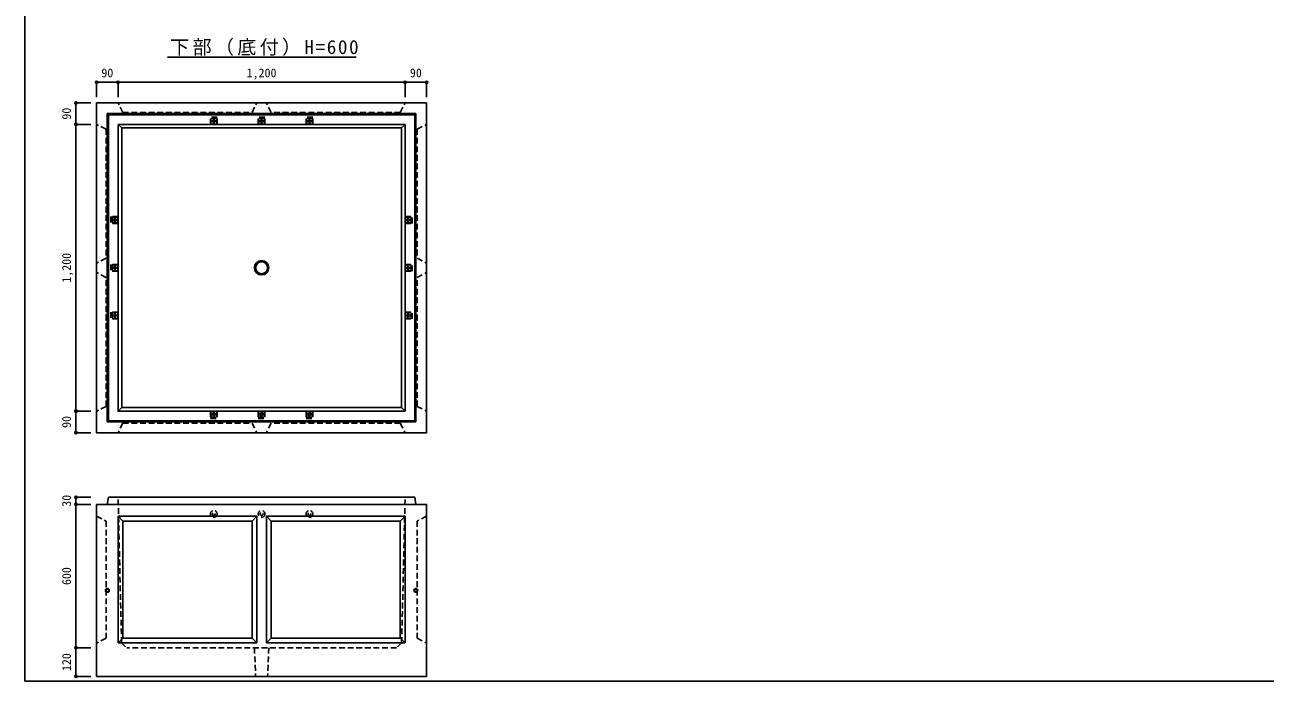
# Model space of a CAD drawing. Units: millimetres at full size, sheet at 1:20. Extents: x -3925 to 3915, y -2795 to 2605.
# Drawn here: x -3925 to 1261, y -2795 to -48 of the extents above; entities that cross this region are included whole.
import ezdxf
from ezdxf.enums import TextEntityAlignment as Align

# ---------------------------------------------------------------- set-up
doc = ezdxf.new("R2010")
doc.units = ezdxf.units.MM
doc.header["$LTSCALE"] = 20
doc.header["$PDMODE"] = 32
doc.header["$PDSIZE"] = 10
doc.linetypes.add('DASHED1', pattern=[1.8, 1.2, -0.6])
for name, color, linetype in [('0-1_躯体', 3, 'DASHED1'), ('0-3_建具', 7, 'Continuous'), ('F-0_F-0ﾚｲﾔ', 2, 'Continuous')]:
    doc.layers.add(name, color=color, linetype=linetype)
doc.styles.add('ＭＳ ゴシック', font='')
doc.styles.get('ＭＳ ゴシック').set_extended_font_data('MS Gothic')

msp = doc.modelspace()

# ---------------------------------------------------------------- linework, layer by layer
at = {"layer": '0-1_躯体', "linetype": 'Continuous'}
for p, q in [((-3625.33, -375.26), (-3625.33, -1755.26)), ((-3625.33, -375.26), (-2245.33, -375.26)), ((-2245.33, -375.26), (-2245.33, -1755.26)), ((-3580.33, -420.26), (-3580.33, -1710.26)), ((-3580.33, -420.26), (-2290.33, -420.26)), ((-3535.33, -465.26), (-2335.33, -465.26)), ((-3535.33, -465.26), (-3520.33, -480.26)), ((-2335.33, -465.26), (-2350.33, -480.26)), ((-2335.33, -465.26), (-2335.33, -1665.26)), ((-2290.33, -420.26), (-2290.33, -1710.26)), ((-3520.33, -480.26), (-2350.33, -480.26)), ((-2350.33, -480.26), (-2350.33, -1650.26)), ((-3520.33, -1650.26), (-3535.33, -1665.26)), ((-2350.33, -1650.26), (-2335.33, -1665.26)), ((-3575.33, -1705.26), (-3580.33, -1710.26)), ((-3580.33, -1710.26), (-2290.33, -1710.26)), ((-3625.33, -1755.26), (-2245.33, -1755.26)), ((-3625.33, -2055.26), (-3625.33, -2775.26)), ((-3575.33, -2025.26), (-3580.33, -2055.26)), ((-3535.33, -2105.26), (-3515.33, -2125.26)), ((-3535.33, -2105.26), (-2955.33, -2105.26)), ((-3535.33, -2105.26), (-3535.33, -2635.26)), ((-3515.33, -2125.26), (-2975.33, -2125.26)), ((-3515.33, -2125.26), (-3515.33, -2615.26)), ((-2955.33, -2105.26), (-2975.33, -2125.26)), ((-2975.33, -2125.26), (-2975.33, -2615.26)), ((-2955.33, -2105.26), (-2955.33, -2635.26)), ((-2915.33, -2105.26), (-2895.33, -2125.26)), ((-2915.33, -2105.26), (-2335.33, -2105.26)), ((-2915.33, -2105.26), (-2915.33, -2635.26)), ((-2895.33, -2125.26), (-2355.33, -2125.26)), ((-2895.33, -2125.26), (-2895.33, -2615.26)), ((-2335.33, -2105.26), (-2355.33, -2125.26)), ((-2355.33, -2125.26), (-2355.33, -2615.26)), ((-2335.33, -2105.26), (-2335.33, -2635.26)), ((-3515.33, -2615.26), (-3535.33, -2635.26)), ((-3535.33, -2635.26), (-2955.33, -2635.26)), ((-3515.33, -2615.26), (-2975.33, -2615.26)), ((-2975.33, -2615.26), (-2955.33, -2635.26)), ((-2895.33, -2615.26), (-2915.33, -2635.26)), ((-2915.33, -2635.26), (-2335.33, -2635.26)), ((-2895.33, -2615.26), (-2355.33, -2615.26)), ((-2355.33, -2615.26), (-2335.33, -2635.26)), ((-3625.33, -2775.26), (-2245.33, -2775.26))]:
    msp.add_line(p, q, dxfattribs=at)
at = {"layer": '0-1_躯体'}
for p, q in [((-3515.33, -415.26), (-3535.33, -375.26)), ((-2975.33, -415.26), (-2955.33, -375.26)), ((-2355.33, -415.26), (-2335.33, -375.26)), ((-3585.33, -485.26), (-3625.33, -465.26)), ((-3515.33, -415.26), (-2975.33, -415.26)), ((-3121.33, -435.26), (-3149.33, -435.26)), ((-3149.33, -465.26), (-3149.33, -435.26)), ((-3121.33, -440.26), (-3149.33, -440.26)), ((-3121.33, -463.76), (-3149.33, -463.76)), ((-3136.83, -453.51), (-3147.83, -453.51)), ((-3147.83, -463.76), (-3147.83, -453.51)), ((-3136.83, -450.51), (-3136.83, -440.26)), ((-3136.83, -463.76), (-3136.83, -453.51)), ((-3133.83, -450.51), (-3133.83, -440.26)), ((-3122.83, -450.51), (-3133.83, -450.51)), ((-3133.83, -463.76), (-3133.83, -453.51)), ((-3122.83, -450.51), (-3122.83, -440.26)), ((-3121.33, -465.26), (-3121.33, -435.26)), ((-2921.33, -435.26), (-2949.33, -435.26)), ((-2949.33, -465.26), (-2949.33, -435.26)), ((-2921.33, -440.26), (-2949.33, -440.26)), ((-2921.33, -463.76), (-2949.33, -463.76)), ((-2936.83, -453.51), (-2947.83, -453.51)), ((-2947.83, -463.76), (-2947.83, -453.51)), ((-2936.83, -450.51), (-2936.83, -440.26)), ((-2936.83, -463.76), (-2936.83, -453.51)), ((-2933.83, -450.51), (-2933.83, -440.26)), ((-2922.83, -450.51), (-2933.83, -450.51)), ((-2933.83, -463.76), (-2933.83, -453.51)), ((-2922.83, -450.51), (-2922.83, -440.26)), ((-2921.33, -465.26), (-2921.33, -435.26)), ((-2721.33, -435.26), (-2749.33, -435.26)), ((-2749.33, -465.26), (-2749.33, -435.26)), ((-2721.33, -440.26), (-2749.33, -440.26)), ((-2721.33, -463.76), (-2749.33, -463.76)), ((-2736.83, -453.51), (-2747.83, -453.51)), ((-2747.83, -463.76), (-2747.83, -453.51)), ((-2736.83, -450.51), (-2736.83, -440.26)), ((-2736.83, -463.76), (-2736.83, -453.51)), ((-2733.83, -450.51), (-2733.83, -440.26)), ((-2722.83, -450.51), (-2733.83, -450.51)), ((-2733.83, -463.76), (-2733.83, -453.51)), ((-2722.83, -450.51), (-2722.83, -440.26)), ((-2721.33, -465.26), (-2721.33, -435.26)), ((-2285.33, -485.26), (-2245.33, -465.26)), ((-2285.33, -485.26), (-2285.33, -1025.26)), ((-3565.33, -851.26), (-3565.33, -879.26)), ((-3535.33, -851.26), (-3565.33, -851.26)), ((-3535.33, -879.26), (-3565.33, -879.26)), ((-3560.33, -851.26), (-3560.33, -879.26)), ((-3550.08, -852.76), (-3560.33, -852.76)), ((-3550.08, -863.76), (-3560.33, -863.76)), ((-3550.08, -866.76), (-3560.33, -866.76)), ((-3550.08, -852.76), (-3550.08, -863.76)), ((-3536.83, -863.76), (-3547.08, -863.76)), ((-3536.83, -866.76), (-3547.08, -866.76)), ((-3547.08, -866.76), (-3547.08, -877.76)), ((-3536.83, -877.76), (-3547.08, -877.76)), ((-3536.83, -851.26), (-3536.83, -879.26)), ((-2335.33, -851.26), (-2305.33, -851.26)), ((-2335.33, -879.26), (-2305.33, -879.26)), ((-2333.83, -879.26), (-2333.83, -851.26)), ((-2333.83, -852.76), (-2323.58, -852.76)), ((-2333.83, -863.76), (-2323.58, -863.76)), ((-2333.83, -866.76), (-2323.58, -866.76)), ((-2323.58, -863.76), (-2323.58, -852.76)), ((-2320.58, -863.76), (-2310.33, -863.76)), ((-2320.58, -866.76), (-2310.33, -866.76)), ((-2320.58, -877.76), (-2320.58, -866.76)), ((-2320.58, -877.76), (-2310.33, -877.76)), ((-2310.33, -879.26), (-2310.33, -851.26)), ((-2305.33, -879.26), (-2305.33, -851.26)), ((-2285.33, -1025.26), (-2245.33, -1045.26)), ((-3585.33, -1105.26), (-3625.33, -1085.26)), ((-3565.33, -1051.26), (-3565.33, -1079.26)), ((-3535.33, -1051.26), (-3565.33, -1051.26)), ((-3535.33, -1079.26), (-3565.33, -1079.26)), ((-3560.33, -1051.26), (-3560.33, -1079.26)), ((-3550.08, -1052.76), (-3560.33, -1052.76)), ((-3550.08, -1063.76), (-3560.33, -1063.76)), ((-3550.08, -1066.76), (-3560.33, -1066.76)), ((-3550.08, -1052.76), (-3550.08, -1063.76)), ((-3536.83, -1063.76), (-3547.08, -1063.76)), ((-3536.83, -1066.76), (-3547.08, -1066.76)), ((-3547.08, -1066.76), (-3547.08, -1077.76)), ((-3536.83, -1077.76), (-3547.08, -1077.76)), ((-3536.83, -1051.26), (-3536.83, -1079.26)), ((-2335.33, -1051.26), (-2305.33, -1051.26)), ((-2335.33, -1079.26), (-2305.33, -1079.26)), ((-2333.83, -1079.26), (-2333.83, -1051.26)), ((-2333.83, -1052.76), (-2323.58, -1052.76)), ((-2333.83, -1063.76), (-2323.58, -1063.76)), ((-2333.83, -1066.76), (-2323.58, -1066.76)), ((-2323.58, -1063.76), (-2323.58, -1052.76)), ((-2320.58, -1063.76), (-2310.33, -1063.76)), ((-2320.58, -1066.76), (-2310.33, -1066.76)), ((-2320.58, -1077.76), (-2320.58, -1066.76)), ((-2320.58, -1077.76), (-2310.33, -1077.76)), ((-2310.33, -1079.26), (-2310.33, -1051.26)), ((-2305.33, -1079.26), (-2305.33, -1051.26)), ((-3585.33, -1645.26), (-3585.33, -1105.26)), ((-3565.33, -1251.26), (-3565.33, -1279.26)), ((-3535.33, -1251.26), (-3565.33, -1251.26)), ((-3535.33, -1279.26), (-3565.33, -1279.26)), ((-3560.33, -1251.26), (-3560.33, -1279.26)), ((-3550.08, -1252.76), (-3560.33, -1252.76)), ((-3550.08, -1263.76), (-3560.33, -1263.76)), ((-3550.08, -1266.76), (-3560.33, -1266.76)), ((-3550.08, -1252.76), (-3550.08, -1263.76)), ((-3536.83, -1263.76), (-3547.08, -1263.76)), ((-3536.83, -1266.76), (-3547.08, -1266.76)), ((-3547.08, -1266.76), (-3547.08, -1277.76)), ((-3536.83, -1277.76), (-3547.08, -1277.76)), ((-3536.83, -1251.26), (-3536.83, -1279.26)), ((-2335.33, -1251.26), (-2305.33, -1251.26)), ((-2335.33, -1279.26), (-2305.33, -1279.26)), ((-2333.83, -1279.26), (-2333.83, -1251.26)), ((-2333.83, -1252.76), (-2323.58, -1252.76)), ((-2333.83, -1263.76), (-2323.58, -1263.76)), ((-2333.83, -1266.76), (-2323.58, -1266.76)), ((-2323.58, -1263.76), (-2323.58, -1252.76)), ((-2320.58, -1263.76), (-2310.33, -1263.76)), ((-2320.58, -1266.76), (-2310.33, -1266.76)), ((-2320.58, -1277.76), (-2320.58, -1266.76)), ((-2320.58, -1277.76), (-2310.33, -1277.76)), ((-2310.33, -1279.26), (-2310.33, -1251.26)), ((-2305.33, -1279.26), (-2305.33, -1251.26)), ((-3585.33, -1645.26), (-3625.33, -1665.26)), ((-2285.33, -1645.26), (-2245.33, -1665.26)), ((-3149.33, -1665.26), (-3149.33, -1695.26)), ((-3149.33, -1666.76), (-3121.33, -1666.76)), ((-3149.33, -1690.26), (-3121.33, -1690.26)), ((-3149.33, -1695.26), (-3121.33, -1695.26)), ((-3147.83, -1680.01), (-3147.83, -1690.26)), ((-3147.83, -1680.01), (-3136.83, -1680.01)), ((-3136.83, -1666.76), (-3136.83, -1677.01)), ((-3136.83, -1680.01), (-3136.83, -1690.26)), ((-3133.83, -1666.76), (-3133.83, -1677.01)), ((-3133.83, -1677.01), (-3122.83, -1677.01)), ((-3133.83, -1680.01), (-3133.83, -1690.26)), ((-3122.83, -1666.76), (-3122.83, -1677.01)), ((-3121.33, -1665.26), (-3121.33, -1695.26)), ((-2949.33, -1665.26), (-2949.33, -1695.26)), ((-2949.33, -1666.76), (-2921.33, -1666.76)), ((-2949.33, -1690.26), (-2921.33, -1690.26)), ((-2949.33, -1695.26), (-2921.33, -1695.26)), ((-2947.83, -1680.01), (-2947.83, -1690.26)), ((-2947.83, -1680.01), (-2936.83, -1680.01)), ((-2936.83, -1666.76), (-2936.83, -1677.01)), ((-2936.83, -1680.01), (-2936.83, -1690.26)), ((-2933.83, -1666.76), (-2933.83, -1677.01)), ((-2933.83, -1677.01), (-2922.83, -1677.01)), ((-2933.83, -1680.01), (-2933.83, -1690.26)), ((-2922.83, -1666.76), (-2922.83, -1677.01)), ((-2921.33, -1665.26), (-2921.33, -1695.26)), ((-2749.33, -1665.26), (-2749.33, -1695.26)), ((-2749.33, -1666.76), (-2721.33, -1666.76)), ((-2749.33, -1690.26), (-2721.33, -1690.26)), ((-2749.33, -1695.26), (-2721.33, -1695.26)), ((-2747.83, -1680.01), (-2747.83, -1690.26)), ((-2747.83, -1680.01), (-2736.83, -1680.01)), ((-2736.83, -1666.76), (-2736.83, -1677.01)), ((-2736.83, -1680.01), (-2736.83, -1690.26)), ((-2733.83, -1666.76), (-2733.83, -1677.01)), ((-2733.83, -1677.01), (-2722.83, -1677.01)), ((-2733.83, -1680.01), (-2733.83, -1690.26)), ((-2722.83, -1666.76), (-2722.83, -1677.01)), ((-2721.33, -1665.26), (-2721.33, -1695.26)), ((-3515.33, -1715.26), (-3535.33, -1755.26)), ((-2895.33, -1715.26), (-2915.33, -1755.26)), ((-2355.33, -1715.26), (-2895.33, -1715.26)), ((-2355.33, -1715.26), (-2335.33, -1755.26)), ((-3520.83, -2634.31), (-3535.33, -2025.26)), ((-2349.83, -2634.31), (-2335.33, -2025.26)), ((-3625.33, -2105.26), (-3585.33, -2125.26)), ((-3585.33, -2125.26), (-3585.33, -2615.26)), ((-2245.33, -2105.26), (-2285.33, -2125.26)), ((-2285.33, -2125.26), (-2285.33, -2615.26)), ((-3585.33, -2615.26), (-3625.33, -2635.26)), ((-3520.83, -2634.31), (-3499.37, -2655.26)), ((-2349.83, -2634.31), (-2371.3, -2655.26)), ((-2285.33, -2615.26), (-2245.33, -2635.26)), ((-2371.3, -2655.26), (-3499.37, -2655.26)), ((-2965.33, -2655.26), (-2960.33, -2775.26)), ((-2905.33, -2655.26), (-2910.33, -2775.26))]:
    msp.add_line(p, q, dxfattribs=at)
for points in [[(-2355.33, -415.26), (-2895.33, -415.26), (-2915.33, -375.26)], [(-3136.83, -450.51), (-3147.83, -450.51), (-3147.83, -440.26)], [(-3122.83, -463.76), (-3122.83, -453.51), (-3133.83, -453.51)], [(-2936.83, -450.51), (-2947.83, -450.51), (-2947.83, -440.26)], [(-2922.83, -463.76), (-2922.83, -453.51), (-2933.83, -453.51)], [(-2736.83, -450.51), (-2747.83, -450.51), (-2747.83, -440.26)], [(-2722.83, -463.76), (-2722.83, -453.51), (-2733.83, -453.51)], [(-3585.33, -485.26), (-3585.33, -1025.26), (-3625.33, -1045.26)], [(-3550.08, -866.76), (-3550.08, -877.76), (-3560.33, -877.76)], [(-3536.83, -852.76), (-3547.08, -852.76), (-3547.08, -863.76)], [(-2333.83, -877.76), (-2323.58, -877.76), (-2323.58, -866.76)], [(-2320.58, -863.76), (-2320.58, -852.76), (-2310.33, -852.76)], [(-3550.08, -1066.76), (-3550.08, -1077.76), (-3560.33, -1077.76)], [(-3536.83, -1052.76), (-3547.08, -1052.76), (-3547.08, -1063.76)], [(-2333.83, -1077.76), (-2323.58, -1077.76), (-2323.58, -1066.76)], [(-2320.58, -1063.76), (-2320.58, -1052.76), (-2310.33, -1052.76)], [(-2285.33, -1645.26), (-2285.33, -1105.26), (-2245.33, -1085.26)], [(-3550.08, -1266.76), (-3550.08, -1277.76), (-3560.33, -1277.76)], [(-3536.83, -1252.76), (-3547.08, -1252.76), (-3547.08, -1263.76)], [(-2333.83, -1277.76), (-2323.58, -1277.76), (-2323.58, -1266.76)], [(-2320.58, -1263.76), (-2320.58, -1252.76), (-2310.33, -1252.76)], [(-3147.83, -1666.76), (-3147.83, -1677.01), (-3136.83, -1677.01)], [(-3133.83, -1680.01), (-3122.83, -1680.01), (-3122.83, -1690.26)], [(-2947.83, -1666.76), (-2947.83, -1677.01), (-2936.83, -1677.01)], [(-2933.83, -1680.01), (-2922.83, -1680.01), (-2922.83, -1690.26)], [(-2747.83, -1666.76), (-2747.83, -1677.01), (-2736.83, -1677.01)], [(-2733.83, -1680.01), (-2722.83, -1680.01), (-2722.83, -1690.26)], [(-3515.33, -1715.26), (-2975.33, -1715.26), (-2955.33, -1755.26)]]:
    msp.add_lwpolyline(points, dxfattribs=at)
at = {"layer": '0-1_躯体', "linetype": 'Continuous'}
for points in [[(-3580.33, -420.26), (-3575.33, -425.26), (-2295.33, -425.26)], [(-3575.33, -425.26), (-3575.33, -1705.26), (-2295.33, -1705.26)], [(-3535.33, -465.26), (-3535.33, -1665.26), (-2335.33, -1665.26)], [(-2290.33, -420.26), (-2295.33, -425.26), (-2295.33, -1705.26), (-2290.33, -1710.26)], [(-3520.33, -480.26), (-3520.33, -1650.26), (-2350.33, -1650.26)], [(-3625.33, -2055.26), (-2245.33, -2055.26), (-2245.33, -2775.26)], [(-3575.33, -2025.26), (-2295.33, -2025.26), (-2290.33, -2055.26)]]:
    msp.add_lwpolyline(points, dxfattribs=at)
for centre, radius in [((-2935.33, -1065.26), 30), ((-2935.33, -1065.26), 25), ((-3580.33, -2415.26), 8), ((-3580.33, -2415.26), 6), ((-2290.33, -2415.26), 8), ((-2290.33, -2415.26), 6)]:
    msp.add_circle(centre, radius, dxfattribs=at)
at = {"layer": '0-1_躯体'}
for centre, radius in [((-3135.33, -2095.26), 14), ((-3135.33, -2095.26), 6), ((-2935.33, -2095.26), 14), ((-2935.33, -2095.26), 6), ((-2735.33, -2095.26), 14), ((-2735.33, -2095.26), 6)]:
    msp.add_circle(centre, radius, dxfattribs=at)
at = {"layer": '0-3_建具', "color": 2}
msp.add_line((-3328.5, -184.33), (-2540.33, -184.33), dxfattribs=at)
at = {"layer": '0-3_建具'}
for p, q in [((-3535.33, -288.99), (-3625.33, -288.99)), ((-3625.33, -288.99), (-3625.33, -351.86)), ((-2335.33, -288.99), (-3535.33, -288.99)), ((-3535.33, -288.99), (-3535.33, -351.86)), ((-2245.33, -288.99), (-2335.33, -288.99)), ((-2335.33, -288.99), (-2335.33, -351.86)), ((-2245.33, -288.99), (-2245.33, -351.86)), ((-3711.6, -375.26), (-3711.6, -465.26)), ((-3711.6, -375.26), (-3648.73, -375.26)), ((-3711.6, -465.26), (-3648.73, -465.26)), ((-3711.6, -465.26), (-3711.6, -1665.26)), ((-3711.6, -1665.26), (-3648.73, -1665.26)), ((-3711.6, -1665.26), (-3711.6, -1755.26)), ((-3711.6, -1755.26), (-3648.73, -1755.26)), ((-3711.6, -2025.26), (-3711.6, -2055.26)), ((-3711.6, -2025.26), (-3648.73, -2025.26)), ((-3711.6, -2055.26), (-3648.73, -2055.26)), ((-3711.6, -2055.26), (-3711.6, -2655.26)), ((-3711.6, -2655.26), (-3648.73, -2655.26)), ((-3711.6, -2655.26), (-3711.6, -2775.26)), ((-3711.6, -2775.26), (-3648.73, -2775.26))]:
    msp.add_line(p, q, dxfattribs=at)
for p in [(-3625.33, -288.99), (-3535.33, -288.99), (-2335.33, -288.99), (-2245.33, -288.99), (-3711.6, -375.26), (-3711.6, -465.26), (-3711.6, -1665.26), (-3711.6, -1755.26), (-3711.6, -2025.26), (-3711.6, -2055.26), (-3711.6, -2655.26), (-3711.6, -2775.26)]:
    msp.add_point(p, dxfattribs=at)
at = {"layer": 'F-0_F-0ﾚｲﾔ'}
msp.add_line((-3925.33, -2795.26), (3914.67, -2795.26), dxfattribs=at)
msp.add_lwpolyline([(-3925.33, -2795.26), (-3925.33, 2604.74), (3914.67, 2604.74)], dxfattribs=at)

# ---------------------------------------------------------------- texts
at = {"layer": '0-3_建具', "color": 4, "style": 'ＭＳ ゴシック'}
for s, p in [('90', (-3605.33, -278.99)), ('1,200', (-2997.83, -278.99)), ('90', (-2315.33, -278.99))]:
    msp.add_text(s, height=36.66, dxfattribs=at).set_placement(p, align=Align.BOTTOM_LEFT)
for s, p in [('90', (-3721.6, -445.26)), ('1,200', (-3721.6, -1127.76)), ('90', (-3721.6, -1735.26)), ('30', (-3721.6, -2065.26)), ('600', (-3721.6, -2392.76)), ('120', (-3721.6, -2752.76))]:
    msp.add_text(s, height=36.66, rotation=90, dxfattribs=at).set_placement(p, align=Align.BOTTOM_LEFT)
at = {"layer": '0-3_建具', "insert": (-3317.93, -178.56), "char_height": 58.65, "attachment_point": 7, "style": 'ＭＳ ゴシック'}
msp.add_mtext('\\T1.17;下部（底付）H=600', dxfattribs=at)

doc.saveas('drawing.dxf')
